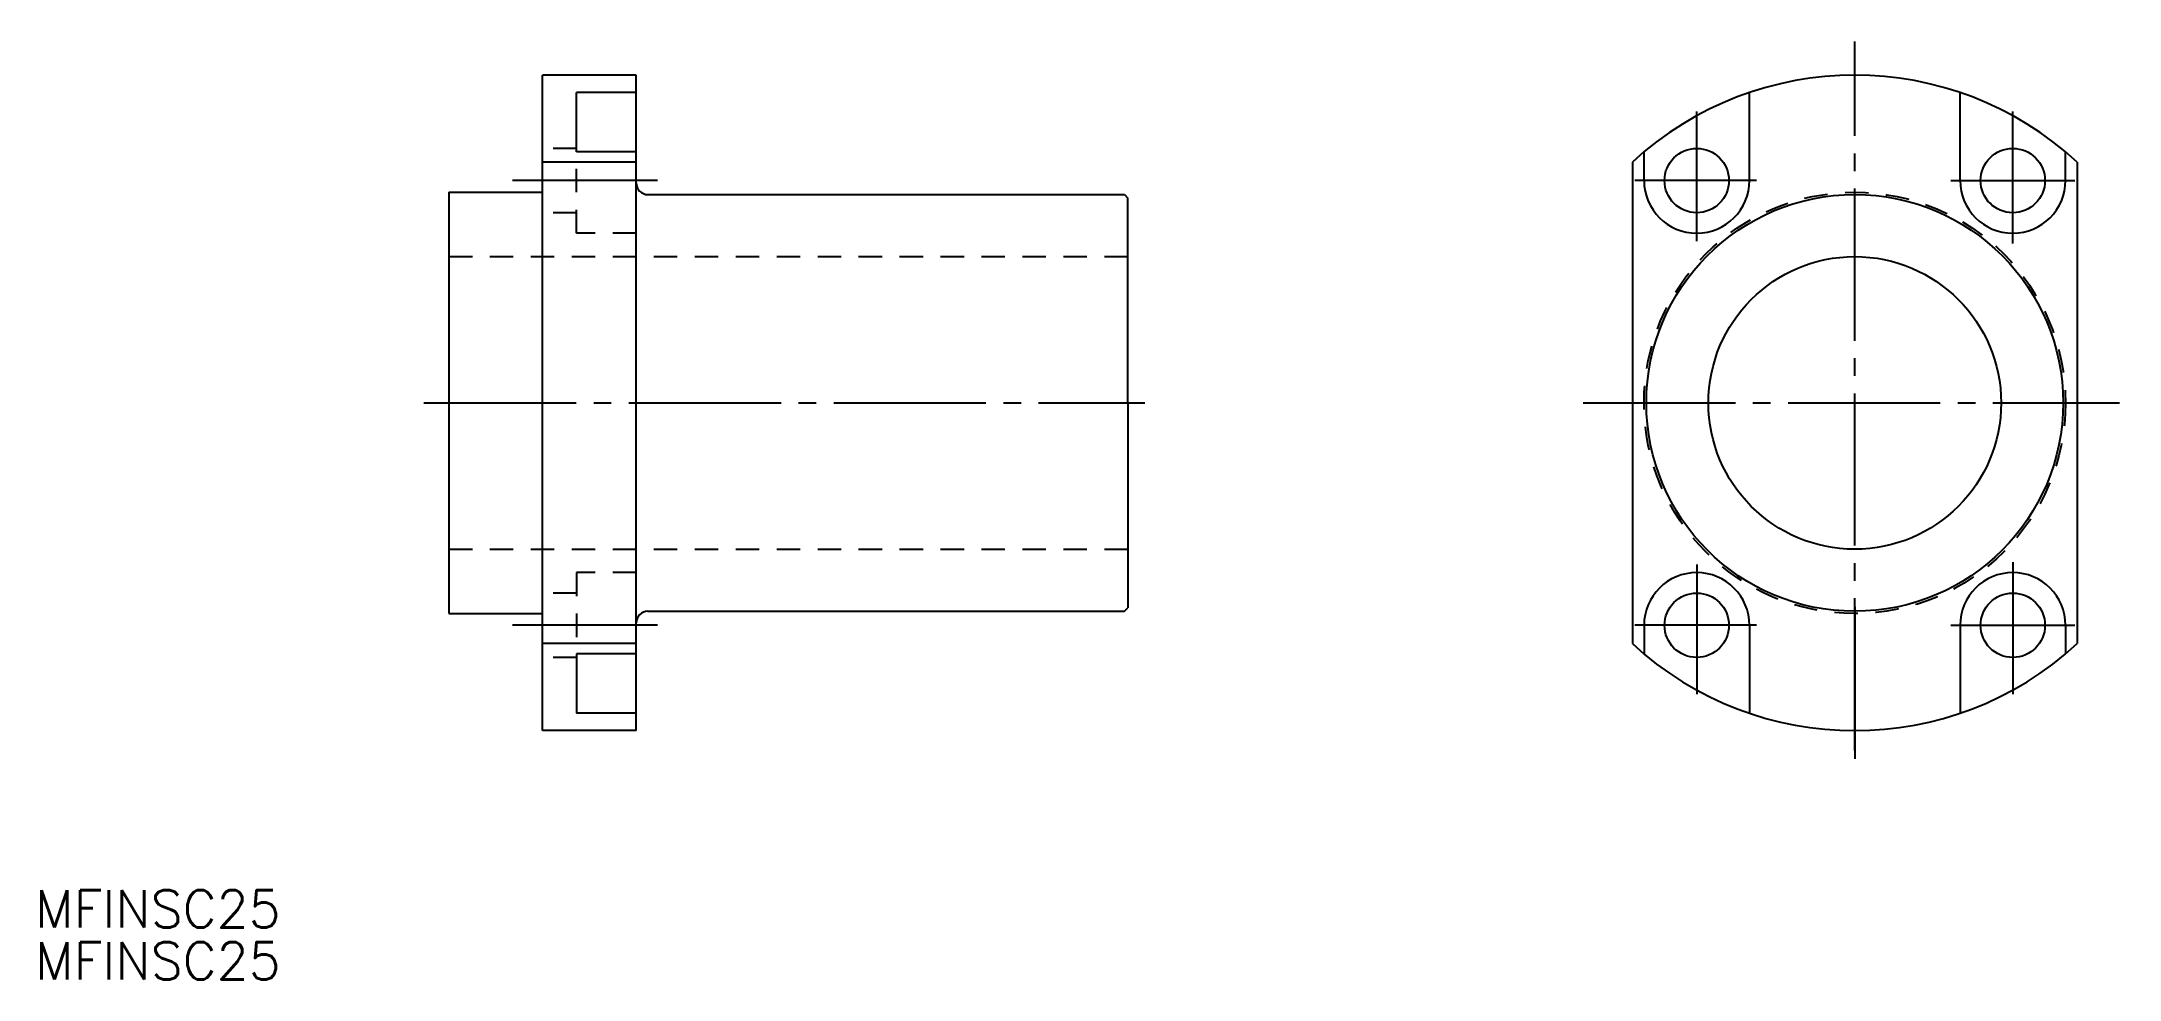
# Model space of a CAD drawing. Extents: x 80 to 258, y 146 to 226.
import ezdxf

# ---------------------------------------------------------------- set-up
doc = ezdxf.new("R2010")
doc.units = 0
doc.linetypes.add('CENTER', pattern=[17.5, 13, -1.5, 1.5, -1.5])
doc.linetypes.add('DASHED', pattern=[3.5, 2, -1.5])
doc.layers.get('0').update_dxf_attribs({"linetype": 'CONTINUOUS'})
doc.layers.add('CENTER', color=1, linetype='CENTER')
doc.styles.get("Standard").update_dxf_attribs({"font": 'txt.shx', "bigfont": '@extfont2.shx'})

msp = doc.modelspace()

# ---------------------------------------------------------------- linework, layer by layer
at = {"color": 7, "linetype": 'CONTINUOUS'}
for p, q in [((122.86, 214.94), (122.86, 223.44)), ((125.76, 223.44), (122.86, 223.44)), ((122.86, 167.44), (122.86, 223.44)), ((130.86, 223.44), (125.76, 223.44)), ((130.86, 221.96), (125.76, 221.96)), ((125.76, 216.89), (125.76, 221.96)), ((130.86, 167.44), (130.86, 223.44)), ((225.95, 214.44), (225.95, 221.96)), ((243.95, 214.44), (243.95, 221.96)), ((130.86, 216.89), (125.76, 216.89)), ((216.95, 214.44), (216.95, 216.89)), ((252.95, 214.44), (252.95, 216.89)), ((130.86, 216.01), (122.86, 216.01)), ((215.95, 216.01), (215.95, 174.88)), ((253.95, 216.01), (253.95, 174.88)), ((114.86, 213.44), (122.86, 213.44)), ((114.86, 213.44), (114.86, 177.44)), ((131.86, 213.24), (172.56, 213.24)), ((172.56, 213.24), (172.86, 212.94)), ((172.86, 195.44), (172.86, 212.94)), ((172.86, 195.44), (172.86, 177.94)), ((131.86, 177.64), (172.56, 177.64)), ((172.56, 177.64), (172.86, 177.94)), ((114.86, 177.44), (122.86, 177.44)), ((216.95, 176.44), (216.95, 173.99)), ((225.95, 176.44), (225.95, 168.93)), ((243.95, 176.44), (243.95, 168.93)), ((252.95, 176.44), (252.95, 173.99)), ((130.86, 174.88), (122.86, 174.88)), ((125.76, 173.99), (125.76, 168.93)), ((130.86, 173.99), (125.76, 173.99)), ((130.86, 168.93), (125.76, 168.93)), ((125.76, 167.44), (122.86, 167.44)), ((130.86, 167.44), (125.76, 167.44))]:
    msp.add_line(p, q, dxfattribs=at)
at = {"color": 3, "linetype": 'DASHED'}
for p, q in [((125.76, 217.19), (122.86, 217.19)), ((125.76, 209.94), (125.76, 216.89)), ((125.76, 211.69), (122.86, 211.69)), ((130.86, 209.94), (125.76, 209.94)), ((114.86, 207.94), (172.86, 207.94)), ((114.86, 182.94), (172.86, 182.94)), ((130.86, 180.94), (125.76, 180.94)), ((125.76, 180.94), (125.76, 173.99)), ((125.76, 179.19), (122.86, 179.19)), ((125.76, 173.69), (122.86, 173.69))]:
    msp.add_line(p, q, dxfattribs=at)
at = {"color": 1, "linetype": 'CENTER'}
msp.add_line((234.95, 178.03), (234.95, 164.55), dxfattribs=at)
at = {"color": 7, "linetype": 'CONTINUOUS'}
for centre, radius in [((221.45, 214.44), 2.75), ((248.45, 214.44), 2.75), ((234.95, 195.44), 17.8), ((234.95, 195.44), 12.5), ((221.45, 176.44), 2.75), ((248.45, 176.44), 2.75)]:
    msp.add_circle(centre, radius, dxfattribs=at)
at = {"color": 3, "linetype": 'DASHED'}
msp.add_circle((234.95, 195.44), 18, dxfattribs=at)
at = {"color": 7, "linetype": 'CONTINUOUS'}
for centre, radius, start, end in [((234.95, 195.44), 28, 47.2679, 132.7321), ((131.86, 214.24), 1, 180, 270), ((221.45, 214.44), 4.5, 180, 0), ((248.45, 214.44), 4.5, 180, 0), ((221.45, 176.44), 4.5, 0, 180), ((248.45, 176.44), 4.5, 0, 180), ((131.86, 176.64), 1, 90, 180), ((234.95, 195.44), 28, 227.2679, 312.7321)]:
    msp.add_arc(centre, radius, start, end, dxfattribs=at)
at = {"layer": 'CENTER', "color": 1, "linetype": 'CENTER'}
for p, q in [((234.95, 165.75), (234.95, 226.31)), ((221.45, 209.25), (221.45, 220.34)), ((248.45, 209.06), (248.45, 220.34)), ((132.69, 214.44), (120.29, 214.44)), ((226.56, 214.44), (216.16, 214.44)), ((243.16, 214.44), (253.76, 214.44)), ((112.73, 195.44), (174.3, 195.44)), ((211.75, 195.44), (257.56, 195.44)), ((221.45, 181.64), (221.45, 170.55)), ((248.45, 181.82), (248.45, 170.55)), ((132.69, 176.44), (120.29, 176.44)), ((226.56, 176.44), (216.16, 176.44)), ((243.16, 176.44), (253.76, 176.44))]:
    msp.add_line(p, q, dxfattribs=at)

# ---------------------------------------------------------------- texts
at = {"color": 7, "linetype": 'CONTINUOUS'}
for p in [(79.51, 150.61), (79.51, 146.18)]:
    msp.add_text('MFINSC25', height=3.2, dxfattribs=at).set_placement(p)

doc.saveas('drawing.dxf')
